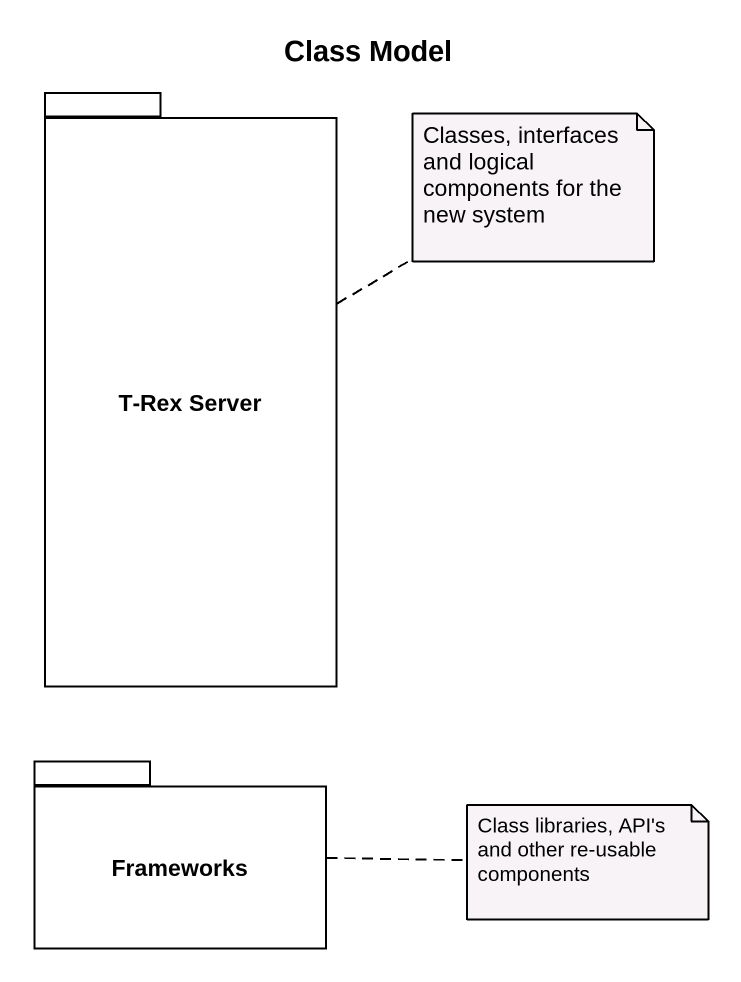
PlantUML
@startuml
title Class Model
package "T-Rex Server" as T_Rex_Server {
}
package Frameworks {
}
note right of T_Rex_Server : Classes, interfaces and logical components for the new system
note right of Frameworks : Class libraries, API's and other re-usable components
@enduml
